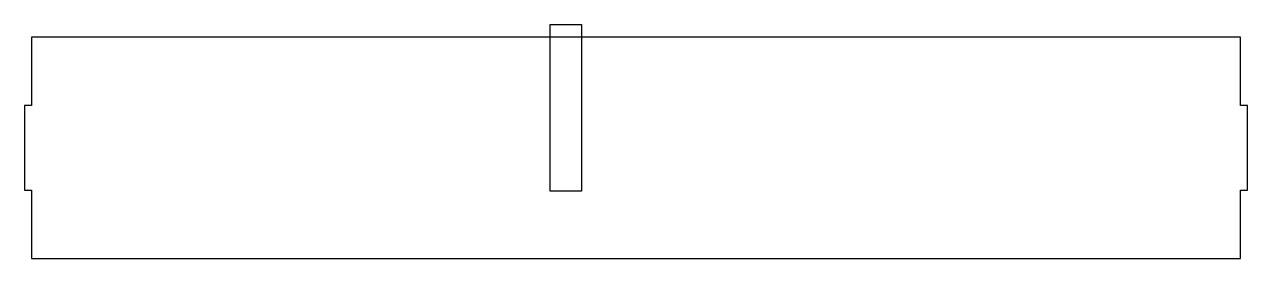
# Model space of a CAD drawing. Extents: x 0 to 28.9, y 0 to 5.5.
import ezdxf

# ---------------------------------------------------------------- set-up
doc = ezdxf.new("R2010")
doc.units = 0
doc.layers.add('DadoBack', color=6, linetype='CONTINUOUS')
doc.layers.add('PartCut', color=1, linetype='CONTINUOUS')

msp = doc.modelspace()

# ---------------------------------------------------------------- linework, layer by layer
at = {"layer": 'DadoBack'}
msp.add_lwpolyline([(12.44, 5.55), (13.18, 5.55), (13.18, 1.6), (12.44, 1.6)], close=True, dxfattribs=at)
at = {"layer": 'PartCut'}
msp.add_lwpolyline([(0.17, 1.625), (0.17, 0), (28.77, 0), (28.77, 1.625), (28.94, 1.625), (28.94, 3.625), (28.77, 3.625), (28.77, 5.25), (0.17, 5.25), (0.17, 3.625), (0, 3.625), (0, 1.625)], close=True, dxfattribs=at)

doc.saveas('drawing.dxf')
